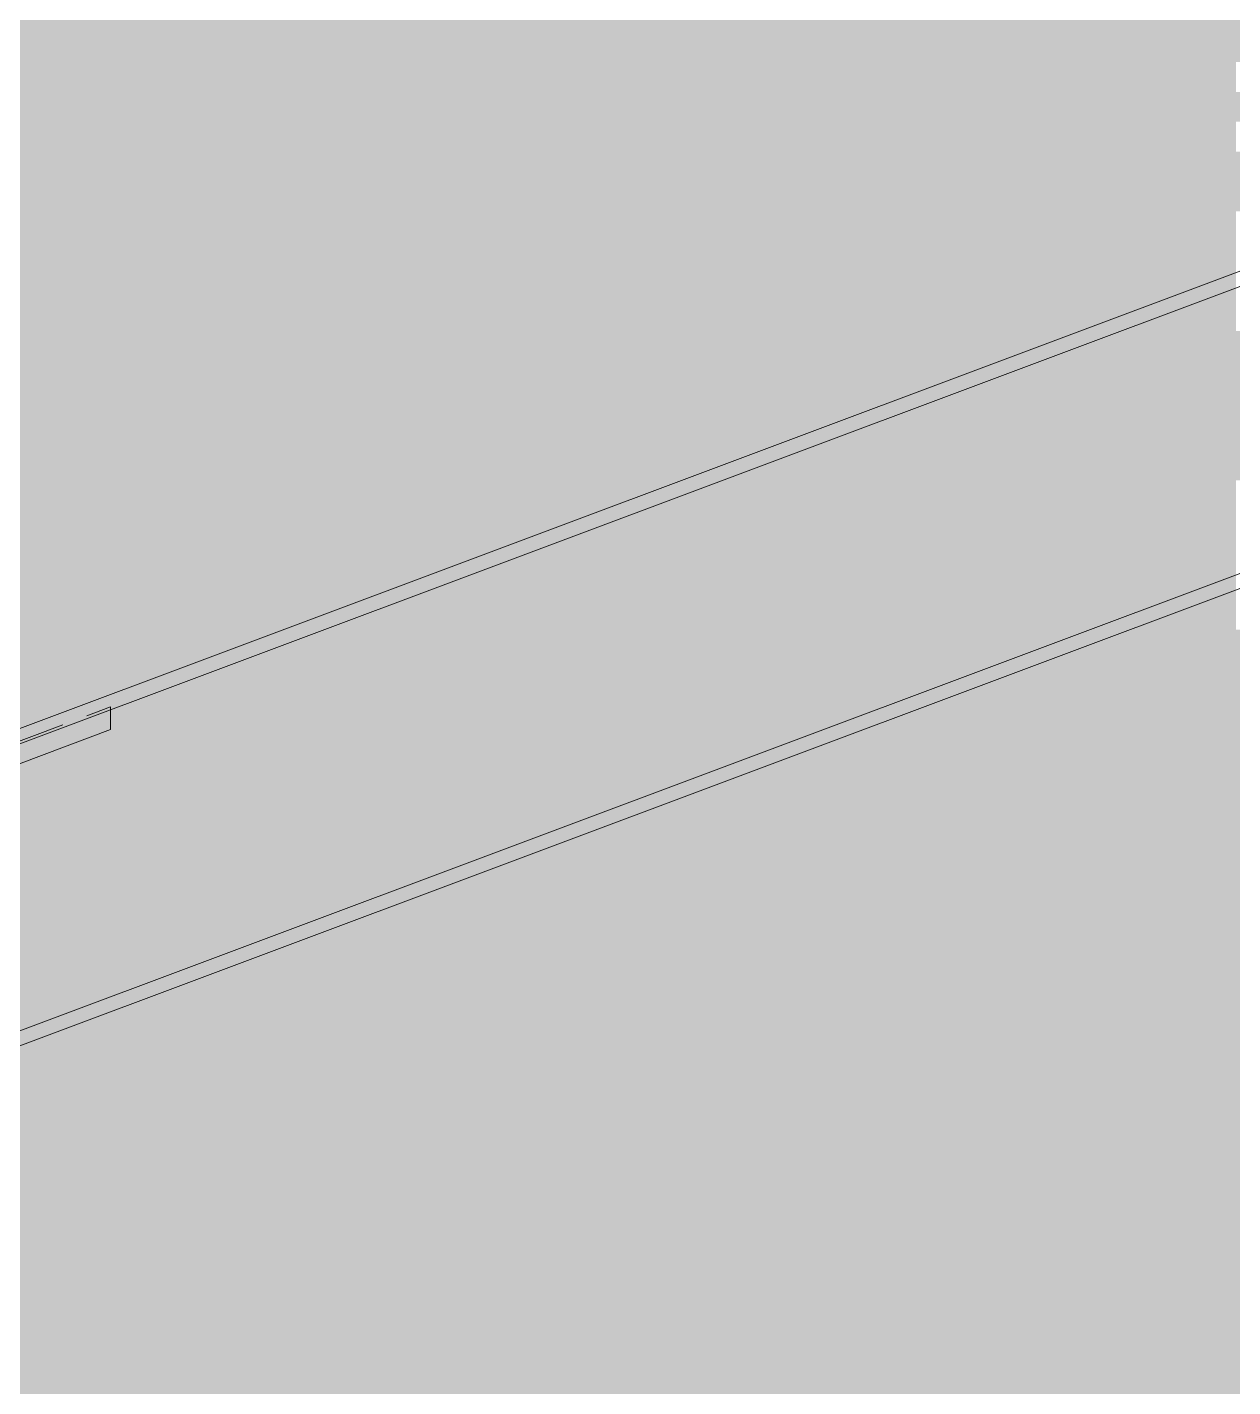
# Paper-space layout '03 3D Building and Roof' of a CAD drawing. Header units: millimetres. Extents: x 5 to 415, y 5 to 292.
# Drawn here: x 155.05 to 161.97, y 72.34 to 80.14 of the extents above; entities that cross this region are included whole.
import ezdxf

# ---------------------------------------------------------------- set-up
doc = ezdxf.new("R2010")
doc.units = ezdxf.units.MM
doc.layers.add('EXISTING', color=7, linetype='Continuous')
doc.layers.add('IMAGES', color=7, linetype='Continuous')

# ---------------------------------------------------------------- blocks, each defined once
blk = doc.blocks.new('SHEET_03')
at = {"layer": 'EXISTING', "color": 250, "lineweight": 9}
for p, q in [((96.0607, 54.0393), (211.6034, 97.3224)), ((96.0607, 53.9519), (211.6034, 97.235)), ((96.0607, 52.3058), (211.6034, 95.5888)), ((96.0607, 52.2184), (211.6034, 95.5014)), ((155.3891, 76.1923), (155.5263, 76.2437)), ((155.5263, 76.1126), (155.5263, 76.2437)), ((154.8401, 75.9866), (155.2519, 76.1409)), ((155.5263, 76.1126), (154.6343, 75.7784))]:
    blk.add_line(p, q, dxfattribs=at)
at = {"layer": 'IMAGES', "color": 7}
for points in [[(154.9581, 76.6857), (155.1294, 76.6857), (154.9581, 81.4857), (155.1294, 81.4857)], [(155.1294, 77.2), (155.3008, 77.2), (155.1294, 81.3143), (155.3008, 81.3143)], [(155.3008, 80.1143), (163.0121, 80.1143), (155.3008, 80.2857), (163.0121, 80.2857)], [(155.3008, 79.9429), (162.3267, 79.9429), (155.3008, 80.1143), (162.3267, 80.1143)], [(155.3008, 79.7714), (161.984, 79.7714), (155.3008, 79.9429), (161.984, 79.9429)], [(155.3008, 79.6), (161.6412, 79.6), (155.3008, 79.7714), (161.6412, 79.7714)], [(161.6412, 79.6), (161.8126, 79.6), (161.6412, 79.7714), (161.8126, 79.7714)], [(161.8126, 79.6), (162.1553, 79.6), (161.8126, 79.7714), (162.1553, 79.7714)], [(155.3008, 79.4286), (161.1272, 79.4286), (155.3008, 79.6), (161.1272, 79.6)], [(161.1272, 79.4286), (161.4699, 79.4286), (161.1272, 79.6), (161.4699, 79.6)], [(161.4699, 79.4286), (161.6412, 79.4286), (161.4699, 79.6), (161.6412, 79.6)], [(161.6412, 79.4286), (161.8126, 79.4286), (161.6412, 79.6), (161.8126, 79.6)], [(161.8126, 79.4286), (161.984, 79.4286), (161.8126, 79.6), (161.984, 79.6)], [(155.3008, 79.2571), (160.7844, 79.2571), (155.3008, 79.4286), (160.7844, 79.4286)], [(160.7844, 79.2571), (160.9558, 79.2571), (160.7844, 79.4286), (160.9558, 79.4286)], [(160.9558, 79.2571), (161.1272, 79.2571), (160.9558, 79.4286), (161.1272, 79.4286)], [(161.1272, 79.2571), (161.2985, 79.2571), (161.1272, 79.4286), (161.2985, 79.4286)], [(161.2985, 79.2571), (161.6412, 79.2571), (161.2985, 79.4286), (161.6412, 79.4286)], [(161.6412, 79.2571), (161.8126, 79.2571), (161.6412, 79.4286), (161.8126, 79.4286)], [(161.8126, 79.2571), (162.1553, 79.2571), (161.8126, 79.4286), (162.1553, 79.4286)], [(155.3008, 79.0857), (160.2703, 79.0857), (155.3008, 79.2571), (160.2703, 79.2571)], [(160.2703, 79.0857), (160.6131, 79.0857), (160.2703, 79.2571), (160.6131, 79.2571)], [(160.6131, 79.0857), (160.7844, 79.0857), (160.6131, 79.2571), (160.7844, 79.2571)], [(160.7844, 79.0857), (161.1272, 79.0857), (160.7844, 79.2571), (161.1272, 79.2571)], [(161.1272, 79.0857), (162.4981, 79.0857), (161.1272, 79.2571), (162.4981, 79.2571)], [(155.3008, 78.9143), (159.7562, 78.9143), (155.3008, 79.0857), (159.7562, 79.0857)], [(159.7562, 78.9143), (159.9276, 78.9143), (159.7562, 79.0857), (159.9276, 79.0857)], [(159.9276, 78.9143), (160.2703, 78.9143), (159.9276, 79.0857), (160.2703, 79.0857)], [(160.2703, 78.9143), (160.4417, 78.9143), (160.2703, 79.0857), (160.4417, 79.0857)], [(160.4417, 78.9143), (160.6131, 78.9143), (160.4417, 79.0857), (160.6131, 79.0857)], [(160.6131, 78.9143), (161.984, 78.9143), (160.6131, 79.0857), (161.984, 79.0857)], [(155.3008, 78.7429), (159.2422, 78.7429), (155.3008, 78.9143), (159.2422, 78.9143)], [(159.2422, 78.7429), (159.5849, 78.7429), (159.2422, 78.9143), (159.5849, 78.9143)], [(159.5849, 78.7429), (159.7562, 78.7429), (159.5849, 78.9143), (159.7562, 78.9143)], [(159.7562, 78.7429), (159.9276, 78.7429), (159.7562, 78.9143), (159.9276, 78.9143)], [(159.9276, 78.7429), (160.099, 78.7429), (159.9276, 78.9143), (160.099, 78.9143)], [(160.099, 78.7429), (161.6412, 78.7429), (160.099, 78.9143), (161.6412, 78.9143)], [(161.6412, 78.7429), (161.8126, 78.7429), (161.6412, 78.9143), (161.8126, 78.9143)], [(161.8126, 78.7429), (161.984, 78.7429), (161.8126, 78.9143), (161.984, 78.9143)], [(155.3008, 78.5714), (158.7281, 78.5714), (155.3008, 78.7429), (158.7281, 78.7429)], [(158.7281, 78.5714), (159.0708, 78.5714), (158.7281, 78.7429), (159.0708, 78.7429)], [(159.0708, 78.5714), (159.2422, 78.5714), (159.0708, 78.7429), (159.2422, 78.7429)], [(159.2422, 78.5714), (159.4135, 78.5714), (159.2422, 78.7429), (159.4135, 78.7429)], [(159.4135, 78.5714), (159.5849, 78.5714), (159.4135, 78.7429), (159.5849, 78.7429)], [(159.5849, 78.5714), (159.7562, 78.5714), (159.5849, 78.7429), (159.7562, 78.7429)], [(159.7562, 78.5714), (161.1272, 78.5714), (159.7562, 78.7429), (161.1272, 78.7429)], [(161.1272, 78.5714), (161.2985, 78.5714), (161.1272, 78.7429), (161.2985, 78.7429)], [(161.2985, 78.5714), (161.4699, 78.5714), (161.2985, 78.7429), (161.4699, 78.7429)], [(161.4699, 78.5714), (161.6412, 78.5714), (161.4699, 78.7429), (161.6412, 78.7429)], [(161.6412, 78.5714), (161.8126, 78.5714), (161.6412, 78.7429), (161.8126, 78.7429)], [(161.8126, 78.4), (161.984, 78.4), (161.8126, 78.7429), (161.984, 78.7429)], [(155.3008, 78.4), (158.5567, 78.4), (155.3008, 78.5714), (158.5567, 78.5714)], [(158.5567, 78.4), (158.7281, 78.4), (158.5567, 78.5714), (158.7281, 78.5714)], [(158.7281, 78.4), (159.0708, 78.4), (158.7281, 78.5714), (159.0708, 78.5714)], [(159.0708, 78.4), (159.4135, 78.4), (159.0708, 78.5714), (159.4135, 78.5714)], [(159.4135, 78.4), (159.5849, 78.4), (159.4135, 78.5714), (159.5849, 78.5714)], [(159.5849, 78.4), (159.7562, 78.4), (159.5849, 78.5714), (159.7562, 78.5714)], [(159.7562, 78.4), (160.6131, 78.4), (159.7562, 78.5714), (160.6131, 78.5714)], [(160.6131, 78.4), (160.7844, 78.4), (160.6131, 78.5714), (160.7844, 78.5714)], [(160.7844, 78.4), (160.9558, 78.4), (160.7844, 78.5714), (160.9558, 78.5714)], [(160.9558, 78.4), (161.1272, 78.4), (160.9558, 78.5714), (161.1272, 78.5714)], [(161.1272, 78.4), (161.2985, 78.4), (161.1272, 78.5714), (161.2985, 78.5714)], [(161.2985, 78.4), (161.4699, 78.4), (161.2985, 78.5714), (161.4699, 78.5714)], [(161.4699, 78.4), (161.8126, 78.4), (161.4699, 78.5714), (161.8126, 78.5714)], [(155.3008, 78.2286), (158.0426, 78.2286), (155.3008, 78.4), (158.0426, 78.4)], [(158.0426, 78.2286), (158.214, 78.2286), (158.0426, 78.4), (158.214, 78.4)], [(158.214, 78.2286), (158.3853, 78.2286), (158.214, 78.4), (158.3853, 78.4)], [(158.3853, 78.2286), (158.5567, 78.2286), (158.3853, 78.4), (158.5567, 78.4)], [(158.5567, 78.2286), (158.7281, 78.2286), (158.5567, 78.4), (158.7281, 78.4)], [(158.7281, 78.2286), (159.0708, 78.2286), (158.7281, 78.4), (159.0708, 78.4)], [(159.0708, 78.2286), (159.2422, 78.2286), (159.0708, 78.4), (159.2422, 78.4)], [(159.2422, 78.2286), (160.2703, 78.2286), (159.2422, 78.4), (160.2703, 78.4)], [(160.2703, 78.2286), (160.4417, 78.2286), (160.2703, 78.4), (160.4417, 78.4)], [(160.4417, 78.2286), (160.6131, 78.2286), (160.4417, 78.4), (160.6131, 78.4)], [(160.6131, 78.2286), (160.7844, 78.2286), (160.6131, 78.4), (160.7844, 78.4)], [(160.7844, 78.2286), (160.9558, 78.2286), (160.7844, 78.4), (160.9558, 78.4)], [(160.9558, 78.2286), (161.1272, 78.2286), (160.9558, 78.4), (161.1272, 78.4)], [(161.1272, 78.2286), (161.4699, 78.2286), (161.1272, 78.4), (161.4699, 78.4)], [(161.4699, 78.2286), (161.6412, 78.2286), (161.4699, 78.4), (161.6412, 78.4)], [(161.6412, 78.2286), (162.1553, 78.2286), (161.6412, 78.4), (162.1553, 78.4)], [(155.3008, 78.0571), (157.3572, 78.0571), (155.3008, 78.2286), (157.3572, 78.2286)], [(157.3572, 78.0571), (157.5285, 78.0571), (157.3572, 78.2286), (157.5285, 78.2286)], [(157.5285, 78.0571), (157.8713, 78.0571), (157.5285, 78.2286), (157.8713, 78.2286)], [(157.8713, 78.0571), (158.0426, 78.0571), (157.8713, 78.2286), (158.0426, 78.2286)], [(158.0426, 78.0571), (158.214, 78.0571), (158.0426, 78.2286), (158.214, 78.2286)], [(158.214, 78.0571), (158.7281, 78.0571), (158.214, 78.2286), (158.7281, 78.2286)], [(158.7281, 78.0571), (159.0708, 78.0571), (158.7281, 78.2286), (159.0708, 78.2286)], [(159.0708, 78.0571), (159.5849, 78.0571), (159.0708, 78.2286), (159.5849, 78.2286)], [(159.5849, 78.0571), (159.9276, 78.0571), (159.5849, 78.2286), (159.9276, 78.2286)], [(159.9276, 78.0571), (160.099, 78.0571), (159.9276, 78.2286), (160.099, 78.2286)], [(160.099, 78.0571), (160.2703, 78.0571), (160.099, 78.2286), (160.2703, 78.2286)], [(160.2703, 78.0571), (160.4417, 78.0571), (160.2703, 78.2286), (160.4417, 78.2286)], [(160.4417, 78.0571), (160.6131, 78.0571), (160.4417, 78.2286), (160.6131, 78.2286)], [(160.6131, 78.0571), (160.7844, 78.0571), (160.6131, 78.2286), (160.7844, 78.2286)], [(160.7844, 78.0571), (161.1272, 78.0571), (160.7844, 78.2286), (161.1272, 78.2286)], [(161.1272, 78.0571), (161.4699, 78.0571), (161.1272, 78.2286), (161.4699, 78.2286)], [(161.4699, 78.0571), (161.6412, 78.0571), (161.4699, 78.2286), (161.6412, 78.2286)], [(161.6412, 78.0571), (163.1835, 78.0571), (161.6412, 78.2286), (163.1835, 78.2286)], [(155.3008, 77.8857), (157.1858, 77.8857), (155.3008, 78.0571), (157.1858, 78.0571)], [(157.1858, 77.8857), (157.3572, 77.8857), (157.1858, 78.0571), (157.3572, 78.0571)], [(157.3572, 77.7143), (157.5285, 77.7143), (157.3572, 78.0571), (157.5285, 78.0571)], [(157.5285, 77.8857), (157.6999, 77.8857), (157.5285, 78.0571), (157.6999, 78.0571)], [(157.6999, 77.8857), (157.8713, 77.8857), (157.6999, 78.0571), (157.8713, 78.0571)], [(157.8713, 77.8857), (159.4135, 77.8857), (157.8713, 78.0571), (159.4135, 78.0571)], [(159.4135, 77.8857), (159.5849, 77.8857), (159.4135, 78.0571), (159.5849, 78.0571)], [(159.5849, 77.8857), (159.7562, 77.8857), (159.5849, 78.0571), (159.7562, 78.0571)], [(159.7562, 77.8857), (159.9276, 77.8857), (159.7562, 78.0571), (159.9276, 78.0571)], [(159.9276, 77.7143), (160.099, 77.7143), (159.9276, 78.0571), (160.099, 78.0571)], [(160.099, 77.8857), (160.6131, 77.8857), (160.099, 78.0571), (160.6131, 78.0571)], [(160.6131, 77.8857), (160.7844, 77.8857), (160.6131, 78.0571), (160.7844, 78.0571)], [(160.7844, 77.8857), (161.1272, 77.8857), (160.7844, 78.0571), (161.1272, 78.0571)], [(161.1272, 77.8857), (162.8408, 77.8857), (161.1272, 78.0571), (162.8408, 78.0571)], [(155.3008, 77.5429), (156.5003, 77.5429), (155.3008, 77.8857), (156.5003, 77.8857)], [(156.5003, 77.7143), (157.0144, 77.7143), (156.5003, 77.8857), (157.0144, 77.8857)], [(157.0144, 77.7143), (157.1858, 77.7143), (157.0144, 77.8857), (157.1858, 77.8857)], [(157.1858, 77.7143), (157.3572, 77.7143), (157.1858, 77.8857), (157.3572, 77.8857)], [(157.5285, 77.7143), (158.8994, 77.7143), (157.5285, 77.8857), (158.8994, 77.8857)], [(158.8994, 77.7143), (159.0708, 77.7143), (158.8994, 77.8857), (159.0708, 77.8857)], [(159.0708, 77.7143), (159.2422, 77.7143), (159.0708, 77.8857), (159.2422, 77.8857)], [(159.2422, 77.7143), (159.4135, 77.7143), (159.2422, 77.8857), (159.4135, 77.8857)], [(159.4135, 77.7143), (159.5849, 77.7143), (159.4135, 77.8857), (159.5849, 77.8857)], [(159.5849, 77.7143), (159.7562, 77.7143), (159.5849, 77.8857), (159.7562, 77.8857)], [(159.7562, 77.7143), (159.9276, 77.7143), (159.7562, 77.8857), (159.9276, 77.8857)], [(160.099, 77.7143), (160.2703, 77.7143), (160.099, 77.8857), (160.2703, 77.8857)], [(160.2703, 77.7143), (160.7844, 77.7143), (160.2703, 77.8857), (160.7844, 77.8857)], [(160.7844, 77.7143), (162.4981, 77.7143), (160.7844, 77.8857), (162.4981, 77.8857)], [(156.5003, 77.5429), (156.8431, 77.5429), (156.5003, 77.7143), (156.8431, 77.7143)], [(156.8431, 77.5429), (157.0144, 77.5429), (156.8431, 77.7143), (157.0144, 77.7143)], [(157.0144, 77.5429), (157.3572, 77.5429), (157.0144, 77.7143), (157.3572, 77.7143)], [(157.3572, 77.5429), (157.5285, 77.5429), (157.3572, 77.7143), (157.5285, 77.7143)], [(157.5285, 77.5429), (158.214, 77.5429), (157.5285, 77.7143), (158.214, 77.7143)], [(158.214, 77.5429), (158.5567, 77.5429), (158.214, 77.7143), (158.5567, 77.7143)], [(158.5567, 77.5429), (158.7281, 77.5429), (158.5567, 77.7143), (158.7281, 77.7143)], [(158.7281, 77.5429), (158.8994, 77.5429), (158.7281, 77.7143), (158.8994, 77.7143)], [(158.8994, 77.5429), (159.0708, 77.5429), (158.8994, 77.7143), (159.0708, 77.7143)], [(159.0708, 77.5429), (159.5849, 77.5429), (159.0708, 77.7143), (159.5849, 77.7143)], [(159.5849, 77.5429), (159.7562, 77.5429), (159.5849, 77.7143), (159.7562, 77.7143)], [(159.7562, 77.5429), (159.9276, 77.5429), (159.7562, 77.7143), (159.9276, 77.7143)], [(159.9276, 77.5429), (160.2703, 77.5429), (159.9276, 77.7143), (160.2703, 77.7143)], [(160.2703, 77.5429), (162.1553, 77.5429), (160.2703, 77.7143), (162.1553, 77.7143)], [(155.3008, 77.3714), (155.6435, 77.3714), (155.3008, 77.5429), (155.6435, 77.5429)], [(155.6435, 77.3714), (155.9863, 77.3714), (155.6435, 77.5429), (155.9863, 77.5429)], [(155.9863, 77.3714), (156.1576, 77.3714), (155.9863, 77.5429), (156.1576, 77.5429)], [(156.1576, 77.3714), (156.329, 77.3714), (156.1576, 77.5429), (156.329, 77.5429)], [(156.329, 77.3714), (156.5003, 77.3714), (156.329, 77.5429), (156.5003, 77.5429)], [(156.5003, 77.3714), (157.0144, 77.3714), (156.5003, 77.5429), (157.0144, 77.5429)], [(157.0144, 77.3714), (158.0426, 77.3714), (157.0144, 77.5429), (158.0426, 77.5429)], [(158.0426, 77.3714), (158.214, 77.3714), (158.0426, 77.5429), (158.214, 77.5429)], [(158.214, 77.3714), (158.3853, 77.3714), (158.214, 77.5429), (158.3853, 77.5429)], [(158.3853, 77.3714), (158.5567, 77.3714), (158.3853, 77.5429), (158.5567, 77.5429)], [(158.5567, 77.3714), (158.7281, 77.3714), (158.5567, 77.5429), (158.7281, 77.5429)], [(158.7281, 77.3714), (159.0708, 77.3714), (158.7281, 77.5429), (159.0708, 77.5429)], [(159.0708, 77.3714), (159.4135, 77.3714), (159.0708, 77.5429), (159.4135, 77.5429)], [(159.4135, 77.3714), (159.7562, 77.3714), (159.4135, 77.5429), (159.7562, 77.5429)], [(159.7562, 77.3714), (161.4699, 77.3714), (159.7562, 77.5429), (161.4699, 77.5429)], [(161.4699, 77.3714), (161.8126, 77.3714), (161.4699, 77.5429), (161.8126, 77.5429)], [(161.8126, 77.2), (161.984, 77.2), (161.8126, 77.5429), (161.984, 77.5429)], [(155.3008, 77.2), (155.6435, 77.2), (155.3008, 77.3714), (155.6435, 77.3714)], [(155.6435, 77.2), (155.8149, 77.2), (155.6435, 77.3714), (155.8149, 77.3714)], [(155.8149, 77.2), (155.9863, 77.2), (155.8149, 77.3714), (155.9863, 77.3714)], [(155.9863, 77.2), (157.3572, 77.2), (155.9863, 77.3714), (157.3572, 77.3714)], [(157.3572, 77.2), (157.8713, 77.2), (157.3572, 77.3714), (157.8713, 77.3714)], [(157.8713, 77.2), (158.0426, 77.2), (157.8713, 77.3714), (158.0426, 77.3714)], [(158.0426, 77.2), (158.214, 77.2), (158.0426, 77.3714), (158.214, 77.3714)], [(158.214, 77.2), (158.5567, 77.2), (158.214, 77.3714), (158.5567, 77.3714)], [(158.5567, 77.2), (158.8994, 77.2), (158.5567, 77.3714), (158.8994, 77.3714)], [(158.8994, 77.2), (159.0708, 77.2), (158.8994, 77.3714), (159.0708, 77.3714)], [(159.0708, 77.2), (159.4135, 77.2), (159.0708, 77.3714), (159.4135, 77.3714)], [(159.4135, 77.2), (160.9558, 77.2), (159.4135, 77.3714), (160.9558, 77.3714)], [(160.9558, 77.2), (161.4699, 77.2), (160.9558, 77.3714), (161.4699, 77.3714)], [(161.4699, 77.2), (161.6412, 77.2), (161.4699, 77.3714), (161.6412, 77.3714)], [(161.6412, 77.2), (161.8126, 77.2), (161.6412, 77.3714), (161.8126, 77.3714)], [(155.1294, 77.0286), (155.4722, 77.0286), (155.1294, 77.2), (155.4722, 77.2)], [(155.4722, 77.0286), (155.6435, 77.0286), (155.4722, 77.2), (155.6435, 77.2)], [(155.6435, 77.0286), (155.9863, 77.0286), (155.6435, 77.2), (155.9863, 77.2)], [(155.9863, 77.0286), (157.0144, 77.0286), (155.9863, 77.2), (157.0144, 77.2)], [(157.0144, 77.0286), (157.1858, 77.0286), (157.0144, 77.2), (157.1858, 77.2)], [(157.1858, 77.0286), (157.3572, 77.0286), (157.1858, 77.2), (157.3572, 77.2)], [(157.3572, 77.0286), (157.5285, 77.0286), (157.3572, 77.2), (157.5285, 77.2)], [(157.5285, 77.0286), (157.6999, 77.0286), (157.5285, 77.2), (157.6999, 77.2)], [(157.6999, 77.0286), (158.214, 77.0286), (157.6999, 77.2), (158.214, 77.2)], [(158.214, 77.0286), (158.3853, 77.0286), (158.214, 77.2), (158.3853, 77.2)], [(158.3853, 77.0286), (158.5567, 77.0286), (158.3853, 77.2), (158.5567, 77.2)], [(158.5567, 77.0286), (158.8994, 77.0286), (158.5567, 77.2), (158.8994, 77.2)], [(158.8994, 77.0286), (160.6131, 77.0286), (158.8994, 77.2), (160.6131, 77.2)], [(160.6131, 77.0286), (160.7844, 77.0286), (160.6131, 77.2), (160.7844, 77.2)], [(160.7844, 77.0286), (160.9558, 77.0286), (160.7844, 77.2), (160.9558, 77.2)], [(160.9558, 77.0286), (161.1272, 77.0286), (160.9558, 77.2), (161.1272, 77.2)], [(161.1272, 77.0286), (161.2985, 77.0286), (161.1272, 77.2), (161.2985, 77.2)], [(161.2985, 77.0286), (161.4699, 77.0286), (161.2985, 77.2), (161.4699, 77.2)], [(161.4699, 77.0286), (161.6412, 77.0286), (161.4699, 77.2), (161.6412, 77.2)], [(161.6412, 77.0286), (161.8126, 77.0286), (161.6412, 77.2), (161.8126, 77.2)], [(161.8126, 77.0286), (161.984, 77.0286), (161.8126, 77.2), (161.984, 77.2)], [(155.1294, 76.8571), (155.3008, 76.8571), (155.1294, 77.0286), (155.3008, 77.0286)], [(155.3008, 76.8571), (155.4722, 76.8571), (155.3008, 77.0286), (155.4722, 77.0286)], [(155.4722, 76.8571), (155.6435, 76.8571), (155.4722, 77.0286), (155.6435, 77.0286)], [(155.6435, 76.8571), (156.5003, 76.8571), (155.6435, 77.0286), (156.5003, 77.0286)], [(156.5003, 76.8571), (156.6717, 76.8571), (156.5003, 77.0286), (156.6717, 77.0286)], [(156.6717, 76.8571), (156.8431, 76.8571), (156.6717, 77.0286), (156.8431, 77.0286)], [(156.8431, 76.8571), (157.0144, 76.8571), (156.8431, 77.0286), (157.0144, 77.0286)], [(157.0144, 76.8571), (157.1858, 76.8571), (157.0144, 77.0286), (157.1858, 77.0286)], [(157.1858, 76.6857), (157.3572, 76.6857), (157.1858, 77.0286), (157.3572, 77.0286)], [(157.3572, 76.8571), (157.6999, 76.8571), (157.3572, 77.0286), (157.6999, 77.0286)], [(157.6999, 76.8571), (157.8713, 76.8571), (157.6999, 77.0286), (157.8713, 77.0286)], [(157.8713, 76.8571), (158.0426, 76.8571), (157.8713, 77.0286), (158.0426, 77.0286)], [(158.0426, 76.8571), (158.5567, 76.8571), (158.0426, 77.0286), (158.5567, 77.0286)], [(158.5567, 76.8571), (159.9276, 76.8571), (158.5567, 77.0286), (159.9276, 77.0286)], [(159.9276, 76.8571), (160.099, 76.8571), (159.9276, 77.0286), (160.099, 77.0286)], [(160.099, 76.8571), (160.4417, 76.8571), (160.099, 77.0286), (160.4417, 77.0286)], [(160.4417, 76.8571), (160.6131, 76.8571), (160.4417, 77.0286), (160.6131, 77.0286)], [(160.6131, 76.8571), (160.7844, 76.8571), (160.6131, 77.0286), (160.7844, 77.0286)], [(160.7844, 76.8571), (160.9558, 76.8571), (160.7844, 77.0286), (160.9558, 77.0286)], [(160.9558, 76.8571), (161.1272, 76.8571), (160.9558, 77.0286), (161.1272, 77.0286)], [(161.1272, 76.8571), (161.2985, 76.8571), (161.1272, 77.0286), (161.2985, 77.0286)], [(161.2985, 76.8571), (161.4699, 76.8571), (161.2985, 77.0286), (161.4699, 77.0286)], [(161.4699, 76.8571), (161.6412, 76.8571), (161.4699, 77.0286), (161.6412, 77.0286)], [(161.6412, 76.8571), (161.8126, 76.8571), (161.6412, 77.0286), (161.8126, 77.0286)], [(161.8126, 76.6857), (161.984, 76.6857), (161.8126, 77.0286), (161.984, 77.0286)], [(155.1294, 76.6857), (155.3008, 76.6857), (155.1294, 76.8571), (155.3008, 76.8571)], [(155.3008, 76.6857), (155.9863, 76.6857), (155.3008, 76.8571), (155.9863, 76.8571)], [(155.9863, 76.6857), (156.329, 76.6857), (155.9863, 76.8571), (156.329, 76.8571)], [(156.329, 76.6857), (156.5003, 76.6857), (156.329, 76.8571), (156.5003, 76.8571)], [(156.5003, 76.6857), (156.6717, 76.6857), (156.5003, 76.8571), (156.6717, 76.8571)], [(156.6717, 76.6857), (156.8431, 76.6857), (156.6717, 76.8571), (156.8431, 76.8571)], [(156.8431, 76.6857), (157.1858, 76.6857), (156.8431, 76.8571), (157.1858, 76.8571)], [(157.3572, 76.6857), (157.5285, 76.6857), (157.3572, 76.8571), (157.5285, 76.8571)], [(157.5285, 76.6857), (157.6999, 76.6857), (157.5285, 76.8571), (157.6999, 76.8571)], [(157.6999, 76.6857), (158.0426, 76.6857), (157.6999, 76.8571), (158.0426, 76.8571)], [(158.0426, 76.6857), (159.7562, 76.6857), (158.0426, 76.8571), (159.7562, 76.8571)], [(159.7562, 76.6857), (159.9276, 76.6857), (159.7562, 76.8571), (159.9276, 76.8571)], [(159.9276, 76.6857), (160.2703, 76.6857), (159.9276, 76.8571), (160.2703, 76.8571)], [(160.2703, 76.6857), (160.4417, 76.6857), (160.2703, 76.8571), (160.4417, 76.8571)], [(160.4417, 76.6857), (160.6131, 76.6857), (160.4417, 76.8571), (160.6131, 76.8571)], [(160.6131, 76.5143), (160.7844, 76.5143), (160.6131, 76.8571), (160.7844, 76.8571)], [(160.7844, 76.6857), (160.9558, 76.6857), (160.7844, 76.8571), (160.9558, 76.8571)], [(160.9558, 76.6857), (161.1272, 76.6857), (160.9558, 76.8571), (161.1272, 76.8571)], [(161.1272, 76.6857), (161.2985, 76.6857), (161.1272, 76.8571), (161.2985, 76.8571)], [(161.2985, 76.6857), (161.4699, 76.6857), (161.2985, 76.8571), (161.4699, 76.8571)], [(161.4699, 76.6857), (161.8126, 76.6857), (161.4699, 76.8571), (161.8126, 76.8571)], [(154.9581, 76.5143), (155.1294, 76.5143), (154.9581, 76.6857), (155.1294, 76.6857)], [(155.1294, 76.5143), (155.3008, 76.5143), (155.1294, 76.6857), (155.3008, 76.6857)], [(155.3008, 76.5143), (155.6435, 76.5143), (155.3008, 76.6857), (155.6435, 76.6857)], [(155.6435, 76.5143), (155.8149, 76.5143), (155.6435, 76.6857), (155.8149, 76.6857)], [(155.8149, 76.5143), (155.9863, 76.5143), (155.8149, 76.6857), (155.9863, 76.6857)], [(155.9863, 76.5143), (156.1576, 76.5143), (155.9863, 76.6857), (156.1576, 76.6857)], [(156.1576, 76.5143), (156.329, 76.5143), (156.1576, 76.6857), (156.329, 76.6857)], [(156.329, 76.3429), (156.5003, 76.3429), (156.329, 76.6857), (156.5003, 76.6857)], [(156.5003, 76.5143), (156.8431, 76.5143), (156.5003, 76.6857), (156.8431, 76.6857)], [(156.8431, 76.5143), (157.0144, 76.5143), (156.8431, 76.6857), (157.0144, 76.6857)], [(157.0144, 76.5143), (157.1858, 76.5143), (157.0144, 76.6857), (157.1858, 76.6857)], [(157.1858, 76.5143), (157.5285, 76.5143), (157.1858, 76.6857), (157.5285, 76.6857)], [(157.5285, 76.5143), (159.2422, 76.5143), (157.5285, 76.6857), (159.2422, 76.6857)], [(159.2422, 76.5143), (159.4135, 76.5143), (159.2422, 76.6857), (159.4135, 76.6857)], [(159.4135, 76.3429), (159.5849, 76.3429), (159.4135, 76.6857), (159.5849, 76.6857)], [(159.5849, 76.5143), (159.7562, 76.5143), (159.5849, 76.6857), (159.7562, 76.6857)], [(159.7562, 76.5143), (159.9276, 76.5143), (159.7562, 76.6857), (159.9276, 76.6857)], [(159.9276, 76.5143), (160.099, 76.5143), (159.9276, 76.6857), (160.099, 76.6857)], [(160.099, 76.5143), (160.2703, 76.5143), (160.099, 76.6857), (160.2703, 76.6857)], [(160.2703, 76.5143), (160.4417, 76.5143), (160.2703, 76.6857), (160.4417, 76.6857)], [(160.4417, 76.5143), (160.6131, 76.5143), (160.4417, 76.6857), (160.6131, 76.6857)], [(160.7844, 76.5143), (160.9558, 76.5143), (160.7844, 76.6857), (160.9558, 76.6857)], [(160.9558, 76.5143), (161.4699, 76.5143), (160.9558, 76.6857), (161.4699, 76.6857)], [(161.4699, 76.5143), (161.6412, 76.5143), (161.4699, 76.6857), (161.6412, 76.6857)], [(161.6412, 76.5143), (161.8126, 76.5143), (161.6412, 76.6857), (161.8126, 76.6857)], [(161.8126, 76.5143), (162.1553, 76.5143), (161.8126, 76.6857), (162.1553, 76.6857)], [(154.444, 76.3429), (155.1294, 76.3429), (154.444, 76.5143), (155.1294, 76.5143)], [(155.1294, 76.3429), (155.6435, 76.3429), (155.1294, 76.5143), (155.6435, 76.5143)], [(155.6435, 76.3429), (155.8149, 76.3429), (155.6435, 76.5143), (155.8149, 76.5143)], [(155.8149, 76.3429), (155.9863, 76.3429), (155.8149, 76.5143), (155.9863, 76.5143)], [(155.9863, 76.3429), (156.329, 76.3429), (155.9863, 76.5143), (156.329, 76.5143)], [(156.5003, 76.3429), (156.6717, 76.3429), (156.5003, 76.5143), (156.6717, 76.5143)], [(156.6717, 76.3429), (157.0144, 76.3429), (156.6717, 76.5143), (157.0144, 76.5143)], [(157.0144, 76.3429), (158.5567, 76.3429), (157.0144, 76.5143), (158.5567, 76.5143)], [(158.5567, 76.3429), (158.7281, 76.3429), (158.5567, 76.5143), (158.7281, 76.5143)], [(158.7281, 76.3429), (158.8994, 76.3429), (158.7281, 76.5143), (158.8994, 76.5143)], [(158.8994, 76.3429), (159.0708, 76.3429), (158.8994, 76.5143), (159.0708, 76.5143)], [(159.0708, 76.3429), (159.2422, 76.3429), (159.0708, 76.5143), (159.2422, 76.5143)], [(159.2422, 76.3429), (159.4135, 76.3429), (159.2422, 76.5143), (159.4135, 76.5143)], [(159.5849, 76.3429), (159.7562, 76.3429), (159.5849, 76.5143), (159.7562, 76.5143)], [(159.7562, 76.3429), (159.9276, 76.3429), (159.7562, 76.5143), (159.9276, 76.5143)], [(159.9276, 76.3429), (160.2703, 76.3429), (159.9276, 76.5143), (160.2703, 76.5143)], [(160.2703, 76.3429), (160.4417, 76.3429), (160.2703, 76.5143), (160.4417, 76.5143)], [(160.4417, 76.3429), (160.6131, 76.3429), (160.4417, 76.5143), (160.6131, 76.5143)], [(160.6131, 76.3429), (160.9558, 76.3429), (160.6131, 76.5143), (160.9558, 76.5143)], [(160.9558, 76.3429), (161.1272, 76.3429), (160.9558, 76.5143), (161.1272, 76.5143)], [(161.1272, 76.3429), (161.2985, 76.3429), (161.1272, 76.5143), (161.2985, 76.5143)], [(161.2985, 76.3429), (161.6412, 76.3429), (161.2985, 76.5143), (161.6412, 76.5143)], [(161.6412, 76.3429), (161.8126, 76.3429), (161.6412, 76.5143), (161.8126, 76.5143)], [(161.8126, 76.3429), (206.0243, 76.3429), (161.8126, 76.5143), (206.0243, 76.5143)], [(154.9581, 76.1714), (155.1294, 76.1714), (154.9581, 76.3429), (155.1294, 76.3429)], [(155.1294, 76.1714), (155.3008, 76.1714), (155.1294, 76.3429), (155.3008, 76.3429)], [(155.3008, 76.1714), (155.4722, 76.1714), (155.3008, 76.3429), (155.4722, 76.3429)], [(155.4722, 76.1714), (155.9863, 76.1714), (155.4722, 76.3429), (155.9863, 76.3429)], [(155.9863, 76.1714), (156.1576, 76.1714), (155.9863, 76.3429), (156.1576, 76.3429)], [(156.1576, 76.1714), (156.329, 76.1714), (156.1576, 76.3429), (156.329, 76.3429)], [(156.329, 76.1714), (156.6717, 76.1714), (156.329, 76.3429), (156.6717, 76.3429)], [(156.6717, 76.1714), (158.5567, 76.1714), (156.6717, 76.3429), (158.5567, 76.3429)], [(158.5567, 76.1714), (158.8994, 76.1714), (158.5567, 76.3429), (158.8994, 76.3429)], [(158.8994, 76.1714), (159.0708, 76.1714), (158.8994, 76.3429), (159.0708, 76.3429)], [(159.0708, 76.1714), (159.2422, 76.1714), (159.0708, 76.3429), (159.2422, 76.3429)], [(159.2422, 76), (159.4135, 76), (159.2422, 76.3429), (159.4135, 76.3429)], [(159.4135, 76.1714), (159.5849, 76.1714), (159.4135, 76.3429), (159.5849, 76.3429)], [(159.5849, 76.1714), (159.7562, 76.1714), (159.5849, 76.3429), (159.7562, 76.3429)], [(159.7562, 76.1714), (159.9276, 76.1714), (159.7562, 76.3429), (159.9276, 76.3429)], [(159.9276, 76.1714), (160.099, 76.1714), (159.9276, 76.3429), (160.099, 76.3429)], [(160.099, 76.1714), (160.6131, 76.1714), (160.099, 76.3429), (160.6131, 76.3429)], [(160.6131, 76.1714), (160.7844, 76.1714), (160.6131, 76.3429), (160.7844, 76.3429)], [(160.7844, 76.1714), (160.9558, 76.1714), (160.7844, 76.3429), (160.9558, 76.3429)], [(160.9558, 76.1714), (161.1272, 76.1714), (160.9558, 76.3429), (161.1272, 76.3429)], [(161.1272, 76.1714), (161.2985, 76.1714), (161.1272, 76.3429), (161.2985, 76.3429)], [(161.2985, 76.1714), (205.6816, 76.1714), (161.2985, 76.3429), (205.6816, 76.3429)], [(154.9581, 76), (155.1294, 76), (154.9581, 76.1714), (155.1294, 76.1714)], [(155.1294, 76), (155.3008, 76), (155.1294, 76.1714), (155.3008, 76.1714)], [(155.3008, 76), (155.4722, 76), (155.3008, 76.1714), (155.4722, 76.1714)], [(155.4722, 76), (155.6435, 76), (155.4722, 76.1714), (155.6435, 76.1714)], [(155.6435, 76), (155.8149, 76), (155.6435, 76.1714), (155.8149, 76.1714)], [(155.8149, 76), (156.329, 76), (155.8149, 76.1714), (156.329, 76.1714)], [(156.329, 76), (157.8713, 76), (156.329, 76.1714), (157.8713, 76.1714)], [(157.8713, 76), (158.0426, 76), (157.8713, 76.1714), (158.0426, 76.1714)], [(158.0426, 75.8286), (158.214, 75.8286), (158.0426, 76.1714), (158.214, 76.1714)], [(158.214, 76), (158.3853, 76), (158.214, 76.1714), (158.3853, 76.1714)], [(158.3853, 76), (158.5567, 76), (158.3853, 76.1714), (158.5567, 76.1714)], [(158.5567, 76), (158.7281, 76), (158.5567, 76.1714), (158.7281, 76.1714)], [(158.7281, 76), (158.8994, 76), (158.7281, 76.1714), (158.8994, 76.1714)], [(158.8994, 76), (159.0708, 76), (158.8994, 76.1714), (159.0708, 76.1714)], [(159.0708, 76), (159.2422, 76), (159.0708, 76.1714), (159.2422, 76.1714)], [(159.4135, 76), (159.5849, 76), (159.4135, 76.1714), (159.5849, 76.1714)], [(159.5849, 75.8286), (159.7562, 75.8286), (159.5849, 76.1714), (159.7562, 76.1714)], [(159.7562, 76), (160.099, 76), (159.7562, 76.1714), (160.099, 76.1714)], [(160.099, 76), (160.2703, 76), (160.099, 76.1714), (160.2703, 76.1714)], [(160.2703, 76), (160.4417, 76), (160.2703, 76.1714), (160.4417, 76.1714)], [(160.4417, 76), (160.7844, 76), (160.4417, 76.1714), (160.7844, 76.1714)], [(160.7844, 76), (160.9558, 76), (160.7844, 76.1714), (160.9558, 76.1714)], [(160.9558, 76), (205.3388, 76), (160.9558, 76.1714), (205.3388, 76.1714)], [(154.9581, 75.8286), (155.1294, 75.8286), (154.9581, 76), (155.1294, 76)], [(155.1294, 75.8286), (155.3008, 75.8286), (155.1294, 76), (155.3008, 76)], [(155.3008, 75.8286), (155.4722, 75.8286), (155.3008, 76), (155.4722, 76)], [(155.4722, 75.8286), (155.8149, 75.8286), (155.4722, 76), (155.8149, 76)], [(155.8149, 75.8286), (157.5285, 75.8286), (155.8149, 76), (157.5285, 76)], [(157.5285, 75.8286), (157.6999, 75.8286), (157.5285, 76), (157.6999, 76)], [(157.6999, 75.8286), (157.8713, 75.8286), (157.6999, 76), (157.8713, 76)], [(157.8713, 75.8286), (158.0426, 75.8286), (157.8713, 76), (158.0426, 76)], [(158.214, 75.8286), (158.3853, 75.8286), (158.214, 76), (158.3853, 76)], [(158.3853, 75.8286), (158.5567, 75.8286), (158.3853, 76), (158.5567, 76)], [(158.5567, 75.8286), (158.7281, 75.8286), (158.5567, 76), (158.7281, 76)], [(158.7281, 75.8286), (158.8994, 75.8286), (158.7281, 76), (158.8994, 76)], [(158.8994, 75.8286), (159.0708, 75.8286), (158.8994, 76), (159.0708, 76)], [(159.0708, 75.6571), (159.2422, 75.6571), (159.0708, 76), (159.2422, 76)], [(159.2422, 75.8286), (159.4135, 75.8286), (159.2422, 76), (159.4135, 76)], [(159.4135, 75.8286), (159.5849, 75.8286), (159.4135, 76), (159.5849, 76)], [(159.7562, 75.8286), (160.099, 75.8286), (159.7562, 76), (160.099, 76)], [(160.099, 75.8286), (160.2703, 75.8286), (160.099, 76), (160.2703, 76)], [(160.2703, 75.8286), (160.4417, 75.8286), (160.2703, 76), (160.4417, 76)], [(160.4417, 75.8286), (204.8248, 75.8286), (160.4417, 76), (204.8248, 76)], [(154.9581, 75.6571), (155.1294, 75.6571), (154.9581, 75.8286), (155.1294, 75.8286)], [(155.1294, 75.6571), (155.3008, 75.6571), (155.1294, 75.8286), (155.3008, 75.8286)], [(155.3008, 75.6571), (155.4722, 75.6571), (155.3008, 75.8286), (155.4722, 75.8286)], [(155.4722, 75.6571), (157.0144, 75.6571), (155.4722, 75.8286), (157.0144, 75.8286)], [(157.0144, 75.6571), (157.1858, 75.6571), (157.0144, 75.8286), (157.1858, 75.8286)], [(157.1858, 75.6571), (157.6999, 75.6571), (157.1858, 75.8286), (157.6999, 75.8286)], [(157.6999, 75.6571), (157.8713, 75.6571), (157.6999, 75.8286), (157.8713, 75.8286)], [(157.8713, 75.6571), (158.0426, 75.6571), (157.8713, 75.8286), (158.0426, 75.8286)], [(158.0426, 75.6571), (158.214, 75.6571), (158.0426, 75.8286), (158.214, 75.8286)], [(158.214, 75.6571), (158.3853, 75.6571), (158.214, 75.8286), (158.3853, 75.8286)], [(158.3853, 75.6571), (158.5567, 75.6571), (158.3853, 75.8286), (158.5567, 75.8286)], [(158.5567, 75.6571), (158.7281, 75.6571), (158.5567, 75.8286), (158.7281, 75.8286)], [(158.7281, 75.6571), (159.0708, 75.6571), (158.7281, 75.8286), (159.0708, 75.8286)], [(159.2422, 75.6571), (159.4135, 75.6571), (159.2422, 75.8286), (159.4135, 75.8286)], [(159.4135, 75.6571), (159.5849, 75.6571), (159.4135, 75.8286), (159.5849, 75.8286)], [(159.5849, 75.6571), (159.7562, 75.6571), (159.5849, 75.8286), (159.7562, 75.8286)], [(159.7562, 75.6571), (159.9276, 75.6571), (159.7562, 75.8286), (159.9276, 75.8286)], [(159.9276, 75.6571), (204.8248, 75.6571), (159.9276, 75.8286), (204.8248, 75.8286)], [(154.7867, 75.4857), (155.1294, 75.4857), (154.7867, 75.6571), (155.1294, 75.6571)], [(155.1294, 75.4857), (156.5003, 75.4857), (155.1294, 75.6571), (156.5003, 75.6571)], [(156.5003, 75.4857), (156.8431, 75.4857), (156.5003, 75.6571), (156.8431, 75.6571)], [(156.8431, 75.4857), (157.1858, 75.4857), (156.8431, 75.6571), (157.1858, 75.6571)], [(157.1858, 75.4857), (157.3572, 75.4857), (157.1858, 75.6571), (157.3572, 75.6571)], [(157.3572, 75.4857), (157.5285, 75.4857), (157.3572, 75.6571), (157.5285, 75.6571)], [(157.5285, 75.4857), (157.6999, 75.4857), (157.5285, 75.6571), (157.6999, 75.6571)], [(157.6999, 75.4857), (157.8713, 75.4857), (157.6999, 75.6571), (157.8713, 75.6571)], [(157.8713, 75.4857), (158.0426, 75.4857), (157.8713, 75.6571), (158.0426, 75.6571)], [(158.0426, 75.4857), (158.3853, 75.4857), (158.0426, 75.6571), (158.3853, 75.6571)], [(158.3853, 75.4857), (158.5567, 75.4857), (158.3853, 75.6571), (158.5567, 75.6571)], [(158.5567, 75.4857), (158.7281, 75.4857), (158.5567, 75.6571), (158.7281, 75.6571)], [(158.7281, 75.4857), (158.8994, 75.4857), (158.7281, 75.6571), (158.8994, 75.6571)], [(158.8994, 75.4857), (159.4135, 75.4857), (158.8994, 75.6571), (159.4135, 75.6571)], [(159.4135, 75.4857), (159.5849, 75.4857), (159.4135, 75.6571), (159.5849, 75.6571)], [(159.5849, 75.4857), (203.9679, 75.4857), (159.5849, 75.6571), (203.9679, 75.6571)], [(154.6154, 75.3143), (156.329, 75.3143), (154.6154, 75.4857), (156.329, 75.4857)], [(156.329, 75.3143), (156.5003, 75.3143), (156.329, 75.4857), (156.5003, 75.4857)], [(156.5003, 75.3143), (156.6717, 75.3143), (156.5003, 75.4857), (156.6717, 75.4857)], [(156.6717, 75.3143), (156.8431, 75.3143), (156.6717, 75.4857), (156.8431, 75.4857)], [(156.8431, 75.3143), (157.0144, 75.3143), (156.8431, 75.4857), (157.0144, 75.4857)], [(157.0144, 75.3143), (157.1858, 75.3143), (157.0144, 75.4857), (157.1858, 75.4857)], [(157.1858, 75.3143), (157.3572, 75.3143), (157.1858, 75.4857), (157.3572, 75.4857)], [(157.3572, 75.3143), (157.5285, 75.3143), (157.3572, 75.4857), (157.5285, 75.4857)], [(157.5285, 75.3143), (157.6999, 75.3143), (157.5285, 75.4857), (157.6999, 75.4857)], [(157.6999, 75.3143), (157.8713, 75.3143), (157.6999, 75.4857), (157.8713, 75.4857)], [(157.8713, 75.3143), (158.214, 75.3143), (157.8713, 75.4857), (158.214, 75.4857)], [(158.214, 75.3143), (158.3853, 75.3143), (158.214, 75.4857), (158.3853, 75.4857)], [(158.3853, 75.3143), (158.5567, 75.3143), (158.3853, 75.4857), (158.5567, 75.4857)], [(158.5567, 75.3143), (158.7281, 75.3143), (158.5567, 75.4857), (158.7281, 75.4857)], [(158.7281, 75.3143), (158.8994, 75.3143), (158.7281, 75.4857), (158.8994, 75.4857)], [(158.8994, 75.3143), (203.4538, 75.3143), (158.8994, 75.4857), (203.4538, 75.4857)], [(153.9299, 75.1429), (155.4722, 75.1429), (153.9299, 75.3143), (155.4722, 75.3143)], [(155.4722, 75.1429), (155.6435, 75.1429), (155.4722, 75.3143), (155.6435, 75.3143)], [(155.6435, 75.1429), (155.8149, 75.1429), (155.6435, 75.3143), (155.8149, 75.3143)], [(155.8149, 75.1429), (155.9863, 75.1429), (155.8149, 75.3143), (155.9863, 75.3143)], [(155.9863, 75.1429), (156.329, 75.1429), (155.9863, 75.3143), (156.329, 75.3143)], [(156.329, 75.1429), (156.5003, 75.1429), (156.329, 75.3143), (156.5003, 75.3143)], [(156.5003, 75.1429), (156.6717, 75.1429), (156.5003, 75.3143), (156.6717, 75.3143)], [(156.6717, 75.1429), (156.8431, 75.1429), (156.6717, 75.3143), (156.8431, 75.3143)], [(156.8431, 75.1429), (157.0144, 75.1429), (156.8431, 75.3143), (157.0144, 75.3143)], [(157.0144, 75.1429), (157.1858, 75.1429), (157.0144, 75.3143), (157.1858, 75.3143)], [(157.1858, 75.1429), (157.3572, 75.1429), (157.1858, 75.3143), (157.3572, 75.3143)], [(157.3572, 75.1429), (157.8713, 75.1429), (157.3572, 75.3143), (157.8713, 75.3143)], [(157.8713, 75.1429), (158.0426, 75.1429), (157.8713, 75.3143), (158.0426, 75.3143)], [(158.0426, 75.1429), (158.214, 75.1429), (158.0426, 75.3143), (158.214, 75.3143)], [(158.214, 75.1429), (158.3853, 75.1429), (158.214, 75.3143), (158.3853, 75.3143)], [(158.3853, 75.1429), (158.7281, 75.1429), (158.3853, 75.3143), (158.7281, 75.3143)], [(158.7281, 75.1429), (203.1111, 75.1429), (158.7281, 75.3143), (203.1111, 75.3143)], [(154.9581, 74.9714), (155.1294, 74.9714), (154.9581, 75.1429), (155.1294, 75.1429)], [(155.1294, 74.9714), (155.3008, 74.9714), (155.1294, 75.1429), (155.3008, 75.1429)], [(155.3008, 74.9714), (155.4722, 74.9714), (155.3008, 75.1429), (155.4722, 75.1429)], [(155.4722, 74.9714), (155.8149, 74.9714), (155.4722, 75.1429), (155.8149, 75.1429)], [(155.8149, 74.9714), (156.1576, 74.9714), (155.8149, 75.1429), (156.1576, 75.1429)], [(156.1576, 74.9714), (156.329, 74.9714), (156.1576, 75.1429), (156.329, 75.1429)], [(156.329, 74.9714), (156.5003, 74.9714), (156.329, 75.1429), (156.5003, 75.1429)], [(156.5003, 74.9714), (156.6717, 74.9714), (156.5003, 75.1429), (156.6717, 75.1429)], [(156.6717, 74.9714), (156.8431, 74.9714), (156.6717, 75.1429), (156.8431, 75.1429)], [(156.8431, 74.8), (157.0144, 74.8), (156.8431, 75.1429), (157.0144, 75.1429)], [(157.0144, 74.9714), (157.1858, 74.9714), (157.0144, 75.1429), (157.1858, 75.1429)], [(157.1858, 74.9714), (157.5285, 74.9714), (157.1858, 75.1429), (157.5285, 75.1429)], [(157.5285, 74.9714), (157.8713, 74.9714), (157.5285, 75.1429), (157.8713, 75.1429)], [(157.8713, 74.9714), (158.0426, 74.9714), (157.8713, 75.1429), (158.0426, 75.1429)], [(158.0426, 74.9714), (158.214, 74.9714), (158.0426, 75.1429), (158.214, 75.1429)], [(158.214, 74.9714), (202.597, 74.9714), (158.214, 75.1429), (202.597, 75.1429)], [(154.9581, 74.8), (155.1294, 74.8), (154.9581, 74.9714), (155.1294, 74.9714)], [(155.1294, 74.8), (155.3008, 74.8), (155.1294, 74.9714), (155.3008, 74.9714)], [(155.3008, 74.8), (155.4722, 74.8), (155.3008, 74.9714), (155.4722, 74.9714)], [(155.4722, 74.8), (155.8149, 74.8), (155.4722, 74.9714), (155.8149, 74.9714)], [(155.8149, 74.8), (155.9863, 74.8), (155.8149, 74.9714), (155.9863, 74.9714)], [(155.9863, 74.8), (156.1576, 74.8), (155.9863, 74.9714), (156.1576, 74.9714)], [(156.1576, 74.8), (156.329, 74.8), (156.1576, 74.9714), (156.329, 74.9714)], [(156.329, 74.8), (156.8431, 74.8), (156.329, 74.9714), (156.8431, 74.9714)], [(157.0144, 74.8), (157.1858, 74.8), (157.0144, 74.9714), (157.1858, 74.9714)], [(157.1858, 74.8), (157.5285, 74.8), (157.1858, 74.9714), (157.5285, 74.9714)], [(157.5285, 74.8), (202.0829, 74.8), (157.5285, 74.9714), (202.0829, 74.9714)], [(154.9581, 74.6286), (155.1294, 74.6286), (154.9581, 74.8), (155.1294, 74.8)], [(155.1294, 74.6286), (155.3008, 74.6286), (155.1294, 74.8), (155.3008, 74.8)], [(155.3008, 74.6286), (155.4722, 74.6286), (155.3008, 74.8), (155.4722, 74.8)], [(155.4722, 74.6286), (155.6435, 74.6286), (155.4722, 74.8), (155.6435, 74.8)], [(155.6435, 74.6286), (155.8149, 74.6286), (155.6435, 74.8), (155.8149, 74.8)], [(155.8149, 74.4571), (156.1576, 74.4571), (155.8149, 74.8), (156.1576, 74.8)], [(156.1576, 74.6286), (156.329, 74.6286), (156.1576, 74.8), (156.329, 74.8)], [(156.329, 74.6286), (156.5003, 74.6286), (156.329, 74.8), (156.5003, 74.8)], [(156.5003, 74.6286), (156.6717, 74.6286), (156.5003, 74.8), (156.6717, 74.8)], [(156.6717, 74.6286), (157.0144, 74.6286), (156.6717, 74.8), (157.0144, 74.8)], [(157.0144, 74.6286), (157.1858, 74.6286), (157.0144, 74.8), (157.1858, 74.8)], [(157.1858, 74.6286), (201.7402, 74.6286), (157.1858, 74.8), (201.7402, 74.8)], [(154.9581, 74.4571), (155.1294, 74.4571), (154.9581, 74.6286), (155.1294, 74.6286)], [(155.1294, 74.4571), (155.3008, 74.4571), (155.1294, 74.6286), (155.3008, 74.6286)], [(155.3008, 74.4571), (155.4722, 74.4571), (155.3008, 74.6286), (155.4722, 74.6286)], [(155.4722, 74.4571), (155.8149, 74.4571), (155.4722, 74.6286), (155.8149, 74.6286)], [(156.1576, 74.4571), (156.329, 74.4571), (156.1576, 74.6286), (156.329, 74.6286)], [(156.329, 74.4571), (156.6717, 74.4571), (156.329, 74.6286), (156.6717, 74.6286)], [(156.6717, 74.4571), (201.0548, 74.4571), (156.6717, 74.6286), (201.0548, 74.6286)], [(154.9581, 74.1143), (155.1294, 74.1143), (154.9581, 74.4571), (155.1294, 74.4571)], [(155.1294, 74.2857), (155.4722, 74.2857), (155.1294, 74.4571), (155.4722, 74.4571)], [(155.4722, 74.2857), (155.6435, 74.2857), (155.4722, 74.4571), (155.6435, 74.4571)], [(155.6435, 74.2857), (155.8149, 74.2857), (155.6435, 74.4571), (155.8149, 74.4571)], [(155.8149, 74.2857), (156.1576, 74.2857), (155.8149, 74.4571), (156.1576, 74.4571)], [(156.1576, 74.2857), (156.329, 74.2857), (156.1576, 74.4571), (156.329, 74.4571)], [(156.329, 74.2857), (200.8834, 74.2857), (156.329, 74.4571), (200.8834, 74.4571)], [(155.1294, 74.1143), (155.3008, 74.1143), (155.1294, 74.2857), (155.3008, 74.2857)], [(155.3008, 74.1143), (155.4722, 74.1143), (155.3008, 74.2857), (155.4722, 74.2857)], [(155.4722, 74.1143), (155.6435, 74.1143), (155.4722, 74.2857), (155.6435, 74.2857)], [(155.6435, 74.1143), (155.8149, 74.1143), (155.6435, 74.2857), (155.8149, 74.2857)], [(155.8149, 74.1143), (200.1979, 74.1143), (155.8149, 74.2857), (200.1979, 74.2857)], [(154.9581, 73.9429), (155.3008, 73.9429), (154.9581, 74.1143), (155.3008, 74.1143)], [(155.3008, 73.9429), (199.6839, 73.9429), (155.3008, 74.1143), (199.6839, 74.1143)], [(154.9581, 73.7714), (199.3411, 73.7714), (154.9581, 73.9429), (199.3411, 73.9429)], [(154.444, 73.6), (198.827, 73.6), (154.444, 73.7714), (198.827, 73.7714)], [(153.9299, 73.4286), (198.4843, 73.4286), (153.9299, 73.6), (198.4843, 73.6)], [(153.5872, 73.2571), (197.9702, 73.2571), (153.5872, 73.4286), (197.9702, 73.4286)], [(153.0731, 73.0857), (197.4561, 73.0857), (153.0731, 73.2571), (197.4561, 73.2571)], [(152.7304, 72.9143), (197.1134, 72.9143), (152.7304, 73.0857), (197.1134, 73.0857)], [(152.2163, 72.7429), (196.5993, 72.7429), (152.2163, 72.9143), (196.5993, 72.9143)], [(151.7022, 72.5714), (196.0852, 72.5714), (151.7022, 72.7429), (196.0852, 72.7429)], [(151.3595, 72.4), (195.7425, 72.4), (151.3595, 72.5714), (195.7425, 72.5714)], [(150.8454, 72.2286), (195.0571, 72.2286), (150.8454, 72.4), (195.0571, 72.4)]]:
    blk.add_solid(points, dxfattribs=at)

psp = doc.layouts.new('03 3D Building and Roof')

# ---------------------------------------------------------------- block references
psp.add_blockref('SHEET_03', (0, 0))

doc.saveas('drawing.dxf')
